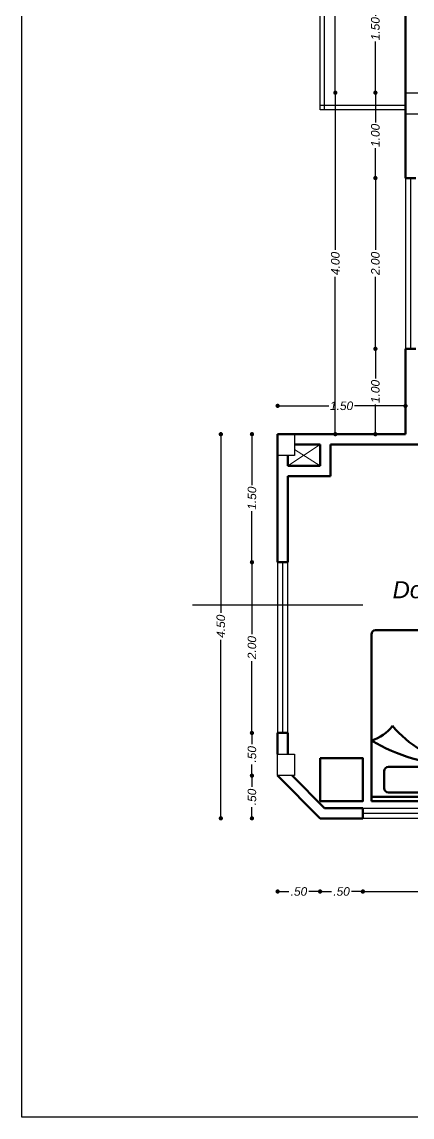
# Model space of a CAD drawing. Header units: metres. Extents: x 539 to 782, y 164 to 633.
# Drawn here: x 705.69 to 710.27, y 428.37 to 441.2 of the extents above; entities that cross this region are included whole.
import ezdxf

# ---------------------------------------------------------------- set-up
doc = ezdxf.new("R2010")
doc.units = ezdxf.units.M
doc.header["$PDMODE"] = 35
for name, color, linetype in [('ALUMINIO', 9, 'Continuous'), ('Artefactos', 30, 'Continuous'), ('COLUMNAS', 6, 'Continuous'), ('lincorte', 116, 'Continuous'), ('Losa', 7, 'Continuous'), ('PISOS', 251, 'Continuous'), ('TEXTO', 134, 'Continuous')]:
    doc.layers.add(name, color=color, linetype=linetype)
for name, color, linetype, lineweight in [('cota', 1, 'Continuous', 15), ('MURO', 4, 'Continuous', 60), ('ventanas', 2, 'Continuous', 25)]:
    doc.layers.add(name, color=color, linetype=linetype, lineweight=lineweight)
doc.styles.add('ARIAL', font='ariali.ttf')
doc.styles.add('STYLE1', font='ariali.ttf')
doc.dimstyles.new('C_50', dxfattribs={"dimscale": 0.5, "dimtxt": 0.2, "dimasz": 0.1, "dimexe": 0.1, "dimexo": 0.1, "dimgap": 0.05, "dimtad": 0, "dimzin": 4, "dimdsep": 46, "dimtxsty": 'ARIAL', "dimblk": 'DOT', "dimcen": 0.09, "dimse1": 1, "dimse2": 1, "dimclrd": 1, "dimclre": 1, "dimclrt": 2, "dimadec": 0, "dimazin": 0, "dimtfac": 1, "dimtix": 1, "dimtmove": 2, "dimatfit": 3, "dimfxl": 1, "dimtolj": 1, "dimtzin": 0, "dimarcsym": 0})

# ---------------------------------------------------------------- blocks, each defined once
blk = doc.blocks.new('CAMA2X2')
for p, q in [((823.423, 457.876), (821.473, 457.876)), ((823.373, 455.876), (823.373, 457.876)), ((823.423, 455.876), (823.423, 457.876)), ((821.423, 457.826), (821.423, 455.926)), ((823.023, 456.976), (823.023, 457.676)), ((823.073, 457.726), (823.273, 457.726)), ((823.323, 457.676), (823.323, 456.976)), ((823.273, 456.926), (823.073, 456.926)), ((823.023, 456.776), (823.023, 456.076)), ((823.273, 456.826), (823.073, 456.826)), ((823.323, 456.076), (823.323, 456.776)), ((823.073, 456.026), (823.273, 456.026)), ((821.473, 455.876), (823.423, 455.876))]:
    blk.add_line(p, q)
for points in [[(822.923, 458.476), (823.423, 458.476), (823.423, 457.976), (822.923, 457.976)], [(822.923, 455.276), (823.423, 455.276), (823.423, 455.776), (822.923, 455.776)]]:
    blk.add_lwpolyline(points, close=True)
for centre, radius, start, end in [((821.473, 457.826), 0.05, 90, 180), ((822.273, 457.997), 0.456, 306.331, 344.6989), ((820.84, 456.774), 2.174, 2.7032, 30.4792), ((821.512, 456.458), 1.561, 16.4236, 48.6464), ((823.073, 457.676), 0.05, 90, 180), ((823.273, 457.676), 0.05, 0, 90), ((823.073, 456.976), 0.05, 180, 270), ((823.273, 456.976), 0.05, 270, 0), ((821.512, 457.295), 1.561, 311.3536, 343.5764), ((820.84, 456.979), 2.174, 329.5208, 357.2968), ((823.073, 456.776), 0.05, 90, 180), ((823.273, 456.776), 0.05, 0, 90), ((822.273, 455.756), 0.456, 15.3011, 53.669), ((823.073, 456.076), 0.05, 180, 270), ((823.273, 456.076), 0.05, 270, 0), ((821.473, 455.926), 0.05, 180, 270)]:
    blk.add_arc(centre, radius, start, end)
blk = doc.blocks.new('_Dot')
at = {"color": 0, "linetype": 'ByBlock', "lineweight": -2}
blk.add_line((-0.5, 0), (-1, 0), dxfattribs=at)
at = {"color": 0, "linetype": 'ByBlock', "const_width": 0.5}
blk.add_lwpolyline([(-0.25, 0, 1), (0.25, 0, 1)], format="xyb", close=True, dxfattribs=at)
blk = doc.blocks.new('*D575')
at = {"layer": 'cota', "color": 1, "lineweight": -2, "transparency": 16777216}
for p, q in [((709.742, 431.015), (710.535, 431.015)), ((711.642, 431.015), (710.85, 431.015))]:
    blk.add_line(p, q, dxfattribs=at)
at = {"layer": 'Defpoints', "color": 0, "transparency": 16777216}
for p in [(709.692, 431.873), (711.692, 431.873), (709.692, 431.015)]:
    blk.add_point(p, dxfattribs=at)
at = {"layer": 'cota', "color": 1, "lineweight": -2, "transparency": 16777216, "xscale": 0.05, "yscale": 0.05, "zscale": 0.05, "rotation": 180}
blk.add_blockref('_Dot', (709.692, 431.015), dxfattribs=at)
at = {"layer": 'cota', "color": 1, "lineweight": -2, "transparency": 16777216, "xscale": 0.05, "yscale": 0.05, "zscale": 0.05}
blk.add_blockref('_Dot', (711.692, 431.015), dxfattribs=at)
at = {"layer": 'cota', "color": 2, "transparency": 16777216, "insert": (710.692, 431.015), "char_height": 0.1, "attachment_point": 5, "style": 'ARIAL'}
blk.add_mtext('\\A1;2.00', dxfattribs=at)
blk = doc.blocks.new('*D576')
at = {"layer": 'cota', "color": 1, "lineweight": -2, "transparency": 16777216}
for p, q in [((708.391, 434.823), (708.391, 434.031)), ((708.391, 432.923), (708.391, 433.716))]:
    blk.add_line(p, q, dxfattribs=at)
at = {"layer": 'Defpoints', "color": 0, "transparency": 16777216}
for p in [(708.391, 434.873), (708.692, 434.873), (708.692, 432.873)]:
    blk.add_point(p, dxfattribs=at)
at = {"layer": 'cota', "color": 1, "lineweight": -2, "transparency": 16777216, "xscale": 0.05, "yscale": 0.05, "zscale": 0.05}
for p, rotation in [((708.391, 434.873), 90), ((708.391, 432.873), 270)]:
    blk.add_blockref('_Dot', p, dxfattribs=dict(at, rotation=rotation))
at = {"layer": 'cota', "color": 2, "transparency": 16777216, "insert": (708.391, 433.873), "char_height": 0.1, "attachment_point": 5, "rotation": 90, "style": 'ARIAL'}
blk.add_mtext('\\A1;2.00', dxfattribs=at)
blk = doc.blocks.new('*D577')
at = {"layer": 'cota', "color": 1, "lineweight": -2, "transparency": 16777216}
for p, q in [((708.391, 436.323), (708.391, 435.775)), ((708.391, 434.923), (708.391, 435.472))]:
    blk.add_line(p, q, dxfattribs=at)
at = {"layer": 'Defpoints', "color": 0, "transparency": 16777216}
for p in [(708.391, 436.373), (708.391, 436.373), (708.692, 434.873)]:
    blk.add_point(p, dxfattribs=at)
at = {"layer": 'cota', "color": 1, "lineweight": -2, "transparency": 16777216, "xscale": 0.05, "yscale": 0.05, "zscale": 0.05}
for p, rotation in [((708.391, 436.373), 90), ((708.391, 434.873), 270)]:
    blk.add_blockref('_Dot', p, dxfattribs=dict(at, rotation=rotation))
at = {"layer": 'cota', "color": 2, "transparency": 16777216, "insert": (708.391, 435.623), "char_height": 0.1, "attachment_point": 5, "rotation": 90, "style": 'ARIAL'}
blk.add_mtext('\\A1;1.50', dxfattribs=at)
blk = doc.blocks.new('*D578')
at = {"layer": 'cota', "color": 1, "lineweight": -2, "transparency": 16777216}
for p, q in [((709.839, 437.323), (709.839, 437.025)), ((709.839, 436.423), (709.839, 436.722))]:
    blk.add_line(p, q, dxfattribs=at)
at = {"layer": 'Defpoints', "color": 0, "transparency": 16777216}
for p in [(709.839, 437.373), (710.192, 437.373), (710.192, 436.373)]:
    blk.add_point(p, dxfattribs=at)
at = {"layer": 'cota', "color": 1, "lineweight": -2, "transparency": 16777216, "xscale": 0.05, "yscale": 0.05, "zscale": 0.05}
for p, rotation in [((709.839, 437.373), 90), ((709.839, 436.373), 270)]:
    blk.add_blockref('_Dot', p, dxfattribs=dict(at, rotation=rotation))
at = {"layer": 'cota', "color": 2, "transparency": 16777216, "insert": (709.839, 436.873), "char_height": 0.1, "attachment_point": 5, "rotation": 90, "style": 'ARIAL'}
blk.add_mtext('\\A1;1.00', dxfattribs=at)
blk = doc.blocks.new('*D579')
at = {"layer": 'cota', "color": 1, "lineweight": -2, "transparency": 16777216}
for p, q in [((709.839, 439.323), (709.839, 438.531)), ((709.839, 437.423), (709.839, 438.216))]:
    blk.add_line(p, q, dxfattribs=at)
at = {"layer": 'Defpoints', "color": 0, "transparency": 16777216}
for p in [(709.839, 439.373), (710.192, 439.373), (710.192, 437.373)]:
    blk.add_point(p, dxfattribs=at)
at = {"layer": 'cota', "color": 1, "lineweight": -2, "transparency": 16777216, "xscale": 0.05, "yscale": 0.05, "zscale": 0.05}
for p, rotation in [((709.839, 439.373), 90), ((709.839, 437.373), 270)]:
    blk.add_blockref('_Dot', p, dxfattribs=dict(at, rotation=rotation))
at = {"layer": 'cota', "color": 2, "transparency": 16777216, "insert": (709.839, 438.373), "char_height": 0.1, "attachment_point": 5, "rotation": 90, "style": 'ARIAL'}
blk.add_mtext('\\A1;2.00', dxfattribs=at)
blk = doc.blocks.new('*D580')
at = {"layer": 'cota', "color": 1, "lineweight": -2, "transparency": 16777216}
for p, q in [((709.839, 440.323), (709.839, 440.025)), ((709.839, 439.423), (709.839, 439.722))]:
    blk.add_line(p, q, dxfattribs=at)
at = {"layer": 'Defpoints', "color": 0, "transparency": 16777216}
for p in [(709.839, 440.373), (709.839, 440.373), (710.192, 439.373)]:
    blk.add_point(p, dxfattribs=at)
at = {"layer": 'cota', "color": 1, "lineweight": -2, "transparency": 16777216, "xscale": 0.05, "yscale": 0.05, "zscale": 0.05}
for p, rotation in [((709.839, 440.373), 90), ((709.839, 439.373), 270)]:
    blk.add_blockref('_Dot', p, dxfattribs=dict(at, rotation=rotation))
at = {"layer": 'cota', "color": 2, "transparency": 16777216, "insert": (709.839, 439.873), "char_height": 0.1, "attachment_point": 5, "rotation": 90, "style": 'ARIAL'}
blk.add_mtext('\\A1;1.00', dxfattribs=at)
blk = doc.blocks.new('*D581')
at = {"layer": 'cota', "color": 1, "lineweight": -2, "transparency": 16777216}
for p, q in [((708.026, 436.323), (708.026, 434.282)), ((708.026, 431.923), (708.026, 433.965))]:
    blk.add_line(p, q, dxfattribs=at)
at = {"layer": 'Defpoints', "color": 0, "transparency": 16777216}
for p in [(707.692, 436.373), (708.026, 436.373), (707.692, 431.873)]:
    blk.add_point(p, dxfattribs=at)
at = {"layer": 'cota', "color": 1, "lineweight": -2, "transparency": 16777216, "xscale": 0.05, "yscale": 0.05, "zscale": 0.05}
for p, rotation in [((708.026, 436.373), 90), ((708.026, 431.873), 270)]:
    blk.add_blockref('_Dot', p, dxfattribs=dict(at, rotation=rotation))
at = {"layer": 'cota', "color": 2, "transparency": 16777216, "insert": (708.026, 434.123), "char_height": 0.1, "attachment_point": 5, "rotation": 90, "style": 'ARIAL'}
blk.add_mtext('\\A1;4.50', dxfattribs=at)
blk = doc.blocks.new('*D582')
at = {"layer": 'cota', "color": 1, "lineweight": -2, "transparency": 16777216}
for p, q in [((709.369, 440.323), (709.369, 438.532)), ((709.369, 436.423), (709.369, 438.215))]:
    blk.add_line(p, q, dxfattribs=at)
at = {"layer": 'Defpoints', "color": 0, "transparency": 16777216}
for p in [(709.192, 440.373), (709.369, 440.373), (709.192, 436.373)]:
    blk.add_point(p, dxfattribs=at)
at = {"layer": 'cota', "color": 1, "lineweight": -2, "transparency": 16777216, "xscale": 0.05, "yscale": 0.05, "zscale": 0.05}
for p, rotation in [((709.369, 440.373), 90), ((709.369, 436.373), 270)]:
    blk.add_blockref('_Dot', p, dxfattribs=dict(at, rotation=rotation))
at = {"layer": 'cota', "color": 2, "transparency": 16777216, "insert": (709.369, 438.373), "char_height": 0.1, "attachment_point": 5, "rotation": 90, "style": 'ARIAL'}
blk.add_mtext('\\A1;4.00', dxfattribs=at)
blk = doc.blocks.new('*D583')
at = {"layer": 'cota', "color": 1, "lineweight": -2, "transparency": 16777216}
for p, q in [((709.839, 441.823), (709.839, 441.275)), ((709.839, 440.423), (709.839, 440.972))]:
    blk.add_line(p, q, dxfattribs=at)
at = {"layer": 'Defpoints', "color": 0, "transparency": 16777216}
for p in [(709.839, 441.873), (710.196, 441.873), (710.196, 440.373)]:
    blk.add_point(p, dxfattribs=at)
at = {"layer": 'cota', "color": 1, "lineweight": -2, "transparency": 16777216, "xscale": 0.05, "yscale": 0.05, "zscale": 0.05}
for p, rotation in [((709.839, 441.873), 90), ((709.839, 440.373), 270)]:
    blk.add_blockref('_Dot', p, dxfattribs=dict(at, rotation=rotation))
at = {"layer": 'cota', "color": 2, "transparency": 16777216, "insert": (709.839, 441.123), "char_height": 0.1, "attachment_point": 5, "rotation": 90, "style": 'ARIAL'}
blk.add_mtext('\\A1;1.50', dxfattribs=at)
blk = doc.blocks.new('*D586')
at = {"layer": 'cota', "color": 1, "lineweight": -2, "transparency": 16777216}
for p, q in [((709.369, 443.823), (709.369, 442.281)), ((709.369, 440.423), (709.369, 441.966))]:
    blk.add_line(p, q, dxfattribs=at)
at = {"layer": 'Defpoints', "color": 0, "transparency": 16777216}
for p in [(709.369, 443.873), (709.369, 443.873), (709.369, 440.373)]:
    blk.add_point(p, dxfattribs=at)
at = {"layer": 'cota', "color": 1, "lineweight": -2, "transparency": 16777216, "xscale": 0.05, "yscale": 0.05, "zscale": 0.05}
for p, rotation in [((709.369, 443.873), 90), ((709.369, 440.373), 270)]:
    blk.add_blockref('_Dot', p, dxfattribs=dict(at, rotation=rotation))
at = {"layer": 'cota', "color": 2, "transparency": 16777216, "insert": (709.369, 442.123), "char_height": 0.1, "attachment_point": 5, "rotation": 90, "style": 'ARIAL'}
blk.add_mtext('\\A1;3.50', dxfattribs=at)
blk = doc.blocks.new('*D587')
at = {"layer": 'cota', "color": 1, "lineweight": -2, "transparency": 16777216}
for p, q in [((708.742, 436.705), (709.291, 436.705)), ((710.142, 436.705), (709.594, 436.705))]:
    blk.add_line(p, q, dxfattribs=at)
at = {"layer": 'Defpoints', "color": 0, "transparency": 16777216}
for p in [(710.192, 436.705), (708.692, 436.373), (710.192, 436.373)]:
    blk.add_point(p, dxfattribs=at)
at = {"layer": 'cota', "color": 1, "lineweight": -2, "transparency": 16777216, "xscale": 0.05, "yscale": 0.05, "zscale": 0.05, "rotation": 180}
blk.add_blockref('_Dot', (708.692, 436.705), dxfattribs=at)
at = {"layer": 'cota', "color": 1, "lineweight": -2, "transparency": 16777216, "xscale": 0.05, "yscale": 0.05, "zscale": 0.05}
blk.add_blockref('_Dot', (710.192, 436.705), dxfattribs=at)
at = {"layer": 'cota', "color": 2, "transparency": 16777216, "insert": (709.442, 436.705), "char_height": 0.1, "attachment_point": 5, "style": 'ARIAL'}
blk.add_mtext('\\A1;1.50', dxfattribs=at)
blk = doc.blocks.new('*D592')
at = {"layer": 'Artefactos', "color": 1, "lineweight": -2, "transparency": 16777216}
for p, q in [((709.241, 431.016), (709.323, 431.016)), ((709.642, 431.016), (709.56, 431.016))]:
    blk.add_line(p, q, dxfattribs=at)
at = {"layer": 'Defpoints', "color": 0, "transparency": 16777216}
for p in [(709.191, 431.873), (709.692, 431.873), (709.191, 431.016)]:
    blk.add_point(p, dxfattribs=at)
at = {"layer": 'Artefactos', "color": 1, "lineweight": -2, "transparency": 16777216, "xscale": 0.05, "yscale": 0.05, "zscale": 0.05, "rotation": 180}
blk.add_blockref('_Dot', (709.191, 431.016), dxfattribs=at)
at = {"layer": 'Artefactos', "color": 1, "lineweight": -2, "transparency": 16777216, "xscale": 0.05, "yscale": 0.05, "zscale": 0.05}
blk.add_blockref('_Dot', (709.692, 431.016), dxfattribs=at)
at = {"layer": 'Artefactos', "color": 2, "transparency": 16777216, "insert": (709.442, 431.016), "char_height": 0.1, "attachment_point": 5, "style": 'ARIAL'}
blk.add_mtext('\\A1;.50', dxfattribs=at)
blk = doc.blocks.new('*D593')
at = {"layer": 'Artefactos', "color": 1, "lineweight": -2, "transparency": 16777216}
for p, q in [((708.742, 431.016), (708.823, 431.016)), ((709.141, 431.016), (709.06, 431.016))]:
    blk.add_line(p, q, dxfattribs=at)
at = {"layer": 'Defpoints', "color": 0, "transparency": 16777216}
for p in [(708.692, 432.373), (709.191, 431.873), (708.692, 431.016)]:
    blk.add_point(p, dxfattribs=at)
at = {"layer": 'Artefactos', "color": 1, "lineweight": -2, "transparency": 16777216, "xscale": 0.05, "yscale": 0.05, "zscale": 0.05, "rotation": 180}
blk.add_blockref('_Dot', (708.692, 431.016), dxfattribs=at)
at = {"layer": 'Artefactos', "color": 1, "lineweight": -2, "transparency": 16777216, "xscale": 0.05, "yscale": 0.05, "zscale": 0.05}
blk.add_blockref('_Dot', (709.191, 431.016), dxfattribs=at)
at = {"layer": 'Artefactos', "color": 2, "transparency": 16777216, "insert": (708.942, 431.016), "char_height": 0.1, "attachment_point": 5, "style": 'ARIAL'}
blk.add_mtext('\\A1;.50', dxfattribs=at)
blk = doc.blocks.new('*D610')
at = {"layer": 'cota', "color": 1, "lineweight": -2, "transparency": 16777216}
for p, q in [((708.391, 432.823), (708.391, 432.742)), ((708.391, 432.423), (708.391, 432.505))]:
    blk.add_line(p, q, dxfattribs=at)
at = {"layer": 'Defpoints', "color": 0, "transparency": 16777216}
for p in [(708.692, 432.873), (708.391, 432.373), (708.692, 432.373)]:
    blk.add_point(p, dxfattribs=at)
at = {"layer": 'cota', "color": 1, "lineweight": -2, "transparency": 16777216, "xscale": 0.05, "yscale": 0.05, "zscale": 0.05}
for p, rotation in [((708.391, 432.873), 90), ((708.391, 432.373), 270)]:
    blk.add_blockref('_Dot', p, dxfattribs=dict(at, rotation=rotation))
at = {"layer": 'cota', "color": 2, "transparency": 16777216, "insert": (708.391, 432.623), "char_height": 0.1, "attachment_point": 5, "rotation": 90, "style": 'ARIAL'}
blk.add_mtext('\\A1;.50', dxfattribs=at)
blk = doc.blocks.new('*D561')
at = {"layer": 'cota', "color": 1, "lineweight": -2, "transparency": 16777216}
for p, q in [((708.391, 432.323), (708.391, 432.242)), ((708.391, 431.923), (708.391, 432.005))]:
    blk.add_line(p, q, dxfattribs=at)
at = {"layer": 'Defpoints', "color": 0, "transparency": 16777216}
for p in [(708.692, 432.373), (708.391, 431.873), (709.191, 431.873)]:
    blk.add_point(p, dxfattribs=at)
at = {"layer": 'cota', "color": 1, "lineweight": -2, "transparency": 16777216, "xscale": 0.05, "yscale": 0.05, "zscale": 0.05}
for p, rotation in [((708.391, 432.373), 90), ((708.391, 431.873), 270)]:
    blk.add_blockref('_Dot', p, dxfattribs=dict(at, rotation=rotation))
at = {"layer": 'cota', "color": 2, "transparency": 16777216, "insert": (708.391, 432.123), "char_height": 0.1, "attachment_point": 5, "rotation": 90, "style": 'ARIAL'}
blk.add_mtext('\\A1;.50', dxfattribs=at)

msp = doc.modelspace()

# ---------------------------------------------------------------- linework, layer by layer
at = {"layer": 'ALUMINIO'}
for p, q in [((710.252, 439.373), (710.252, 437.373)), ((708.752, 432.873), (708.752, 434.873)), ((709.692, 431.933), (711.692, 431.933))]:
    msp.add_line(p, q, dxfattribs=at)
at = {"layer": 'COLUMNAS'}
for points in [[(710.192, 440.373), (710.392, 440.373), (710.392, 440.123), (710.192, 440.123), (710.192, 440.373)], [(708.692, 436.373), (708.892, 436.373), (708.892, 436.123), (708.692, 436.123), (708.692, 436.373)], [(708.692, 432.623), (708.892, 432.623), (708.892, 432.373), (708.692, 432.373), (708.692, 432.623)]]:
    msp.add_lwpolyline(points, dxfattribs=at)
at = {"layer": 'cota'}
for p, q in [((708.812, 436.003), (709.192, 436.253)), ((709.192, 436.003), (708.892, 436.194))]:
    msp.add_line(p, q, dxfattribs=at)
at = {"layer": 'lincorte'}
msp.add_line((707.692, 434.373), (709.692, 434.373), dxfattribs=at)
at = {"layer": 'Losa'}
for p, q in [((709.192, 440.173), (709.192, 443.873)), ((709.242, 440.173), (709.242, 443.873)), ((710.192, 440.223), (709.192, 440.223)), ((710.192, 440.173), (709.192, 440.173))]:
    msp.add_line(p, q, dxfattribs=at)
at = {"layer": 'MURO'}
for p, q in [((710.192, 440.373), (710.192, 441.873)), ((710.192, 439.373), (710.192, 440.373)), ((710.192, 439.373), (710.312, 439.373)), ((710.192, 436.373), (710.192, 437.373)), ((710.192, 437.373), (710.312, 437.373)), ((708.692, 434.873), (708.692, 436.373)), ((708.692, 436.373), (710.192, 436.373)), ((708.892, 436.253), (709.192, 436.253)), ((708.892, 436.253), (709.192, 436.253)), ((709.192, 436.253), (709.192, 436.003)), ((709.312, 436.253), (712.442, 436.253)), ((709.312, 436.253), (709.312, 435.883)), ((708.812, 436.003), (708.812, 436.123)), ((709.192, 436.003), (708.812, 436.003)), ((708.812, 434.873), (708.812, 435.883)), ((709.312, 435.883), (708.812, 435.883)), ((708.692, 434.873), (708.812, 434.873)), ((708.692, 432.623), (708.692, 432.873)), ((708.692, 432.873), (708.812, 432.873)), ((708.812, 432.623), (708.812, 432.873)), ((708.692, 432.373), (709.191, 431.873)), ((708.862, 432.373), (709.241, 431.993)), ((709.692, 431.993), (709.241, 431.993)), ((709.692, 431.873), (709.692, 431.993)), ((709.692, 431.873), (709.191, 431.873))]:
    msp.add_line(p, q, dxfattribs=at)
at = {"layer": 'PISOS'}
for p, q in [((705.692, 428.373), (705.692, 448.373)), ((717.692, 428.373), (705.692, 428.373))]:
    msp.add_line(p, q, dxfattribs=at)
at = {"layer": 'ventanas'}
for p, q in [((710.192, 439.373), (710.192, 437.373)), ((708.692, 434.873), (708.692, 432.873)), ((708.812, 432.873), (708.812, 434.873)), ((709.692, 431.993), (711.692, 431.993)), ((711.692, 431.873), (709.692, 431.873))]:
    msp.add_line(p, q, dxfattribs=at)

# ---------------------------------------------------------------- block references
at = {"layer": 'MURO', "xscale": -1, "rotation": 90}
msp.add_blockref('CAMA2X2', (1167.668, 1255.499), dxfattribs=at)

# ---------------------------------------------------------------- texts
at = {"layer": 'TEXTO', "style": 'STYLE1'}
msp.add_text('Dormitorio 3', height=0.2, rotation=360, dxfattribs=at).set_placement((710.041, 434.451))

# ---------------------------------------------------------------- dimensions: what is measured, and where the dimension line sits
at = {"layer": 'Artefactos'}
for base, p1, p2, picture, middle in [((708.692, 431.016), (709.191, 431.873), (708.692, 432.373), '*D593', (708.942, 431.016)), ((709.191, 431.016), (709.692, 431.873), (709.191, 431.873), '*D592', (709.442, 431.016))]:
    dim = msp.add_linear_dim(base=base, p1=p1, p2=p2, dimstyle='C_50', dxfattribs=at)
    dim.commit()
    dim.dimension.update_dxf_attribs({"geometry": picture, "text_midpoint": middle})
at = {"layer": 'cota'}
for base, p1, p2, picture, middle in [((709.369, 443.873), (709.369, 440.373), (709.369, 443.873), '*D586', (709.369, 442.123)), ((709.839, 441.873), (710.196, 440.373), (710.196, 441.873), '*D583', (709.839, 441.123)), ((709.369, 440.373), (709.192, 436.373), (709.192, 440.373), '*D582', (709.369, 438.373)), ((709.839, 440.373), (710.192, 439.373), (709.839, 440.373), '*D580', (709.839, 439.873)), ((709.839, 439.373), (710.192, 437.373), (710.192, 439.373), '*D579', (709.839, 438.373)), ((709.839, 437.373), (710.192, 436.373), (710.192, 437.373), '*D578', (709.839, 436.873)), ((708.026, 436.373), (707.692, 431.873), (707.692, 436.373), '*D581', (708.026, 434.123)), ((708.391, 436.373), (708.692, 434.873), (708.391, 436.373), '*D577', (708.391, 435.623)), ((708.391, 434.873), (708.692, 432.873), (708.692, 434.873), '*D576', (708.391, 433.873)), ((708.391, 432.373), (708.692, 432.873), (708.692, 432.373), '*D610', (708.391, 432.623)), ((708.391, 431.873), (708.692, 432.373), (709.191, 431.873), '*D561', (708.391, 432.123))]:
    dim = msp.add_linear_dim(base=base, p1=p1, p2=p2, angle=90, dimstyle='C_50', dxfattribs=at)
    dim.commit()
    dim.dimension.update_dxf_attribs({"geometry": picture, "text_midpoint": middle})
for base, p1, p2, picture, middle in [((710.192, 436.705), (708.692, 436.373), (710.192, 436.373), '*D587', (709.442, 436.705)), ((709.692, 431.015), (711.692, 431.873), (709.692, 431.873), '*D575', (710.692, 431.015))]:
    dim = msp.add_linear_dim(base=base, p1=p1, p2=p2, dimstyle='C_50', dxfattribs=at)
    dim.commit()
    dim.dimension.update_dxf_attribs({"geometry": picture, "text_midpoint": middle})

doc.saveas('drawing.dxf')
